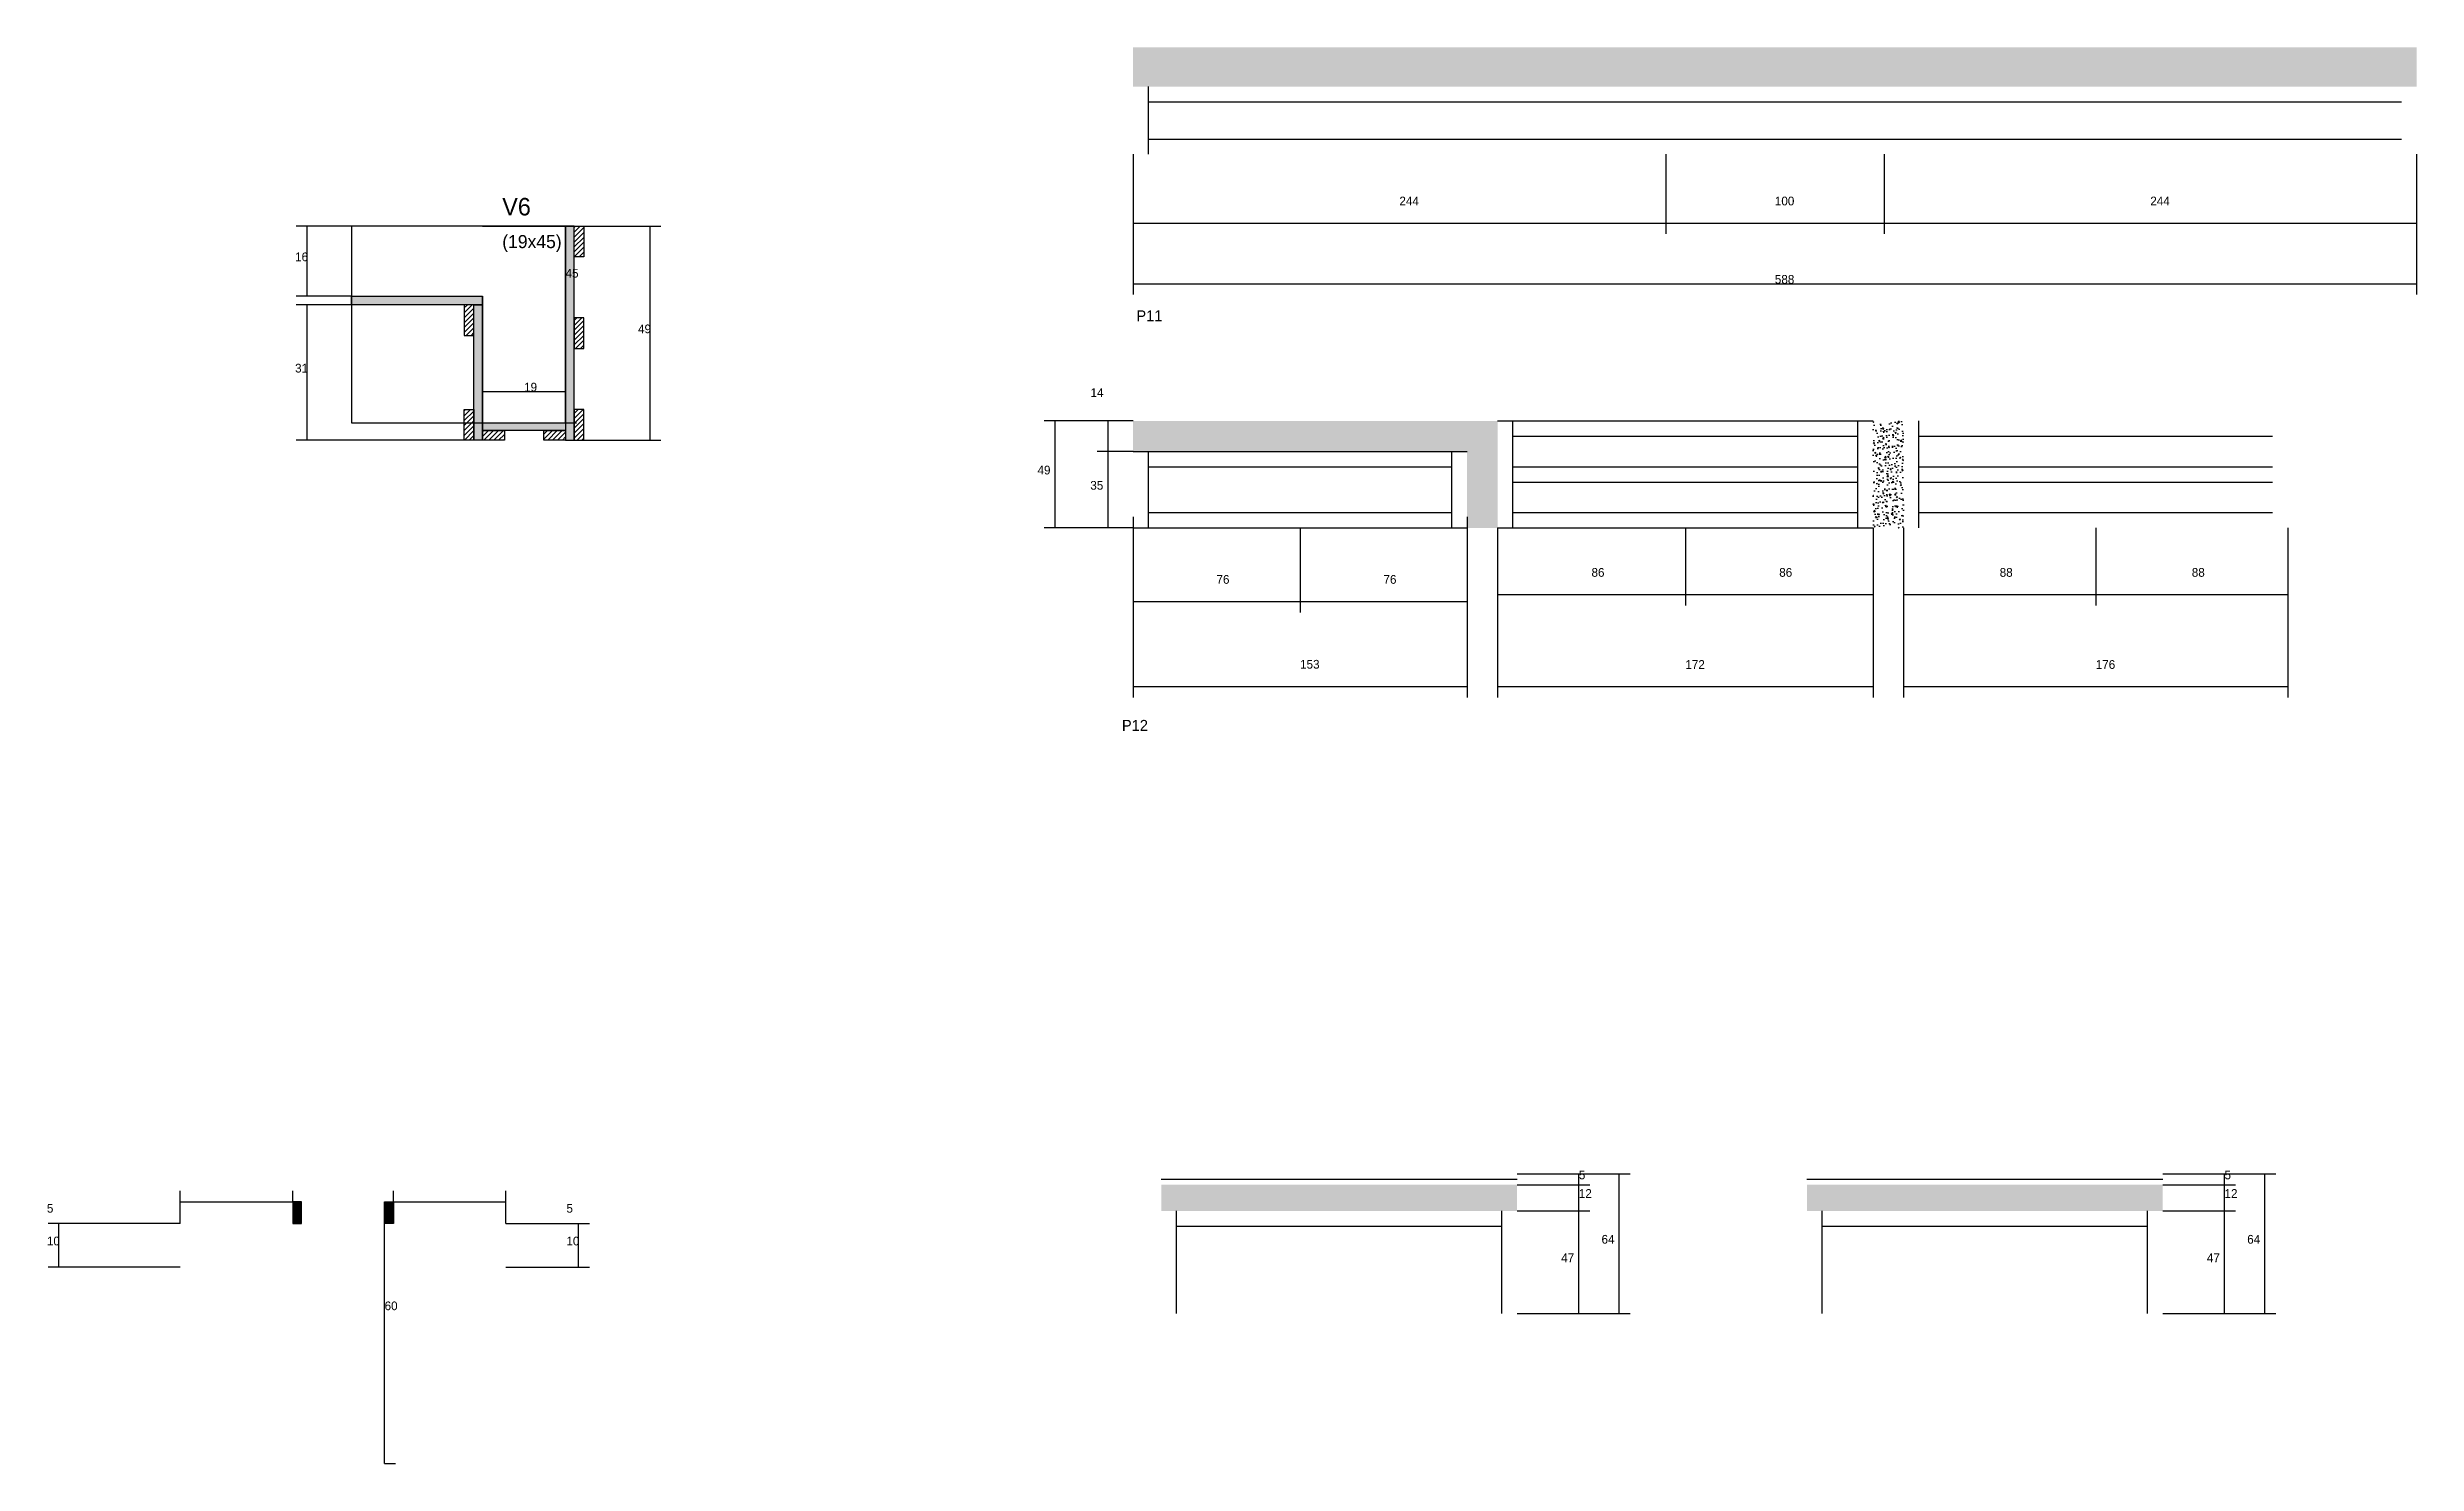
# Model space of a CAD drawing. Header units: metres. Extents: x -10314 to -9229, y 12666 to 13316.
import ezdxf

# ---------------------------------------------------------------- set-up
doc = ezdxf.new("R2010")
doc.units = ezdxf.units.M
for name, color, linetype in [('CONCRETO', 251, 'Continuous'), ('COTA', 241, 'Continuous'), ('Hachura', 253, 'Continuous'), ('Madeira', 126, 'Continuous'), ('NOMENCLATURA', 7, 'Continuous'), ('Painéis', 200, 'Continuous'), ('SARR_2.2x7', 40, 'Continuous'), ('SARR_EDITAR', 141, 'Continuous'), ('Texto Seção', 7, 'Continuous')]:
    doc.layers.add(name, color=color, linetype=linetype)

msp = doc.modelspace()

# ---------------------------------------------------------------- hatches: boundary and pattern name
at = {"layer": 'COTA'}
h = msp.add_hatch(dxfattribs=at)
h.set_pattern_fill('AR-CONC', scale=0.03)
h.paths.add_polyline_path([(-9817, 13315.5), (-9817, 13297.5), (-9229, 13297.5), (-9229, 13315.5)])
h = msp.add_hatch(dxfattribs=at)
h.set_pattern_fill('AR-CONC', scale=0.03)
h.paths.add_polyline_path([(-9650, 13144.3), (-9817, 13144.3), (-9817, 13130.3), (-9664, 13130.3), (-9664, 13095.3), (-9650, 13095.3)])
h = msp.add_hatch(dxfattribs=at)
h.set_pattern_fill('AR-CONC', scale=0.03)
h.paths.add_polyline_path([(-9478, 13095.3), (-9464, 13095.3), (-9464, 13144.3), (-9478, 13144.3)])
h = msp.add_hatch(dxfattribs=at)
h.set_pattern_fill('AR-CONC', scale=0.03)
h.paths.add_polyline_path([(-9641.1, 12782.3), (-9641.1, 12794.3), (-9804.1, 12794.3), (-9804.1, 12782.3)])
h = msp.add_hatch(dxfattribs=at)
h.set_pattern_fill('AR-CONC', scale=0.03)
h.paths.add_polyline_path([(-9345.3, 12782.3), (-9345.3, 12794.3), (-9508.3, 12794.3), (-9508.3, 12782.3)])
at = {"layer": 'Hachura'}
h = msp.add_hatch(color=8, dxfattribs=at)
h.dxf.hatch_style = 1
h.paths.add_polyline_path([(-10073, 13233.5), (-10077, 13233.5), (-10077, 13233.5), (-10077, 13135.5), (-10077, 13135.5), (-10073, 13135.5), (-10073, 13135.5), (-10073, 13233.5)])
h = msp.add_hatch(dxfattribs=at)
h.set_pattern_fill('ANSI31', scale=0.5)
h.paths.add_polyline_path([(-10073, 13233.5), (-10068.6, 13233.5), (-10068.6, 13233.5), (-10068.6, 13219.5), (-10068.6, 13219.5), (-10073, 13219.5), (-10073, 13219.5), (-10073, 13233.5)])
h = msp.add_hatch(color=8, dxfattribs=at)
h.dxf.hatch_style = 1
h.paths.add_polyline_path([(-10175, 13197.5), (-10175, 13201.5), (-10175, 13201.5), (-10115, 13201.5), (-10115, 13201.5), (-10115, 13197.5), (-10115, 13197.5), (-10175, 13197.5)])
h = msp.add_hatch(dxfattribs=at)
h.set_pattern_fill('ANSI31', scale=0.5)
h.paths.add_polyline_path([(-10119, 13197.5), (-10123.4, 13197.5), (-10123.4, 13197.5), (-10123.4, 13183.5), (-10123.4, 13183.5), (-10119, 13183.5), (-10119, 13183.5), (-10119, 13197.5)])
h = msp.add_hatch(color=8, dxfattribs=at)
h.dxf.hatch_style = 1
h.paths.add_polyline_path([(-10119, 13197.5), (-10115, 13197.5), (-10115, 13197.5), (-10115, 13135.5), (-10115, 13135.5), (-10119, 13135.5), (-10119, 13135.5), (-10119, 13197.5)])
h = msp.add_hatch(dxfattribs=at)
h.set_pattern_fill('ANSI31', scale=0.5)
h.paths.add_polyline_path([(-10073, 13177.5), (-10068.6, 13177.5), (-10068.6, 13177.5), (-10068.6, 13191.5), (-10068.6, 13191.5), (-10073, 13191.5), (-10073, 13191.5), (-10073, 13177.5)])
h = msp.add_hatch(dxfattribs=at)
h.set_pattern_fill('ANSI31', scale=0.5)
h.paths.add_polyline_path([(-10119, 13135.5), (-10123.4, 13135.5), (-10123.4, 13135.5), (-10123.4, 13149.5), (-10123.4, 13149.5), (-10119, 13149.5), (-10119, 13149.5), (-10119, 13135.5)])
h = msp.add_hatch(dxfattribs=at)
h.set_pattern_fill('ANSI31', scale=0.5)
h.paths.add_polyline_path([(-10073, 13135.5), (-10068.6, 13135.5), (-10068.6, 13135.5), (-10068.6, 13149.5), (-10068.6, 13149.5), (-10073, 13149.5), (-10073, 13149.5), (-10073, 13135.5)])
h = msp.add_hatch(color=8, dxfattribs=at)
h.dxf.hatch_style = 1
h.paths.add_polyline_path([(-10115, 13139.9), (-10115, 13143.5), (-10115, 13143.5), (-10077, 13143.5), (-10077, 13143.5), (-10077, 13139.9), (-10077, 13139.9), (-10115, 13139.9)])
h = msp.add_hatch(dxfattribs=at)
h.set_pattern_fill('ANSI31', scale=0.5)
h.paths.add_polyline_path([(-10115, 13135.5), (-10115, 13139.9), (-10115, 13139.9), (-10105, 13139.9), (-10105, 13139.9), (-10105, 13135.5), (-10105, 13135.5), (-10115, 13135.5)])
h = msp.add_hatch(dxfattribs=at)
h.set_pattern_fill('ANSI31', scale=0.5)
h.paths.add_polyline_path([(-10087, 13135.5), (-10087, 13139.9), (-10087, 13139.9), (-10077, 13139.9), (-10077, 13139.9), (-10077, 13135.5), (-10077, 13135.5), (-10087, 13135.5)])
h = msp.add_hatch(color=8, dxfattribs=at)
h.dxf.hatch_style = 1
h.paths.add_polyline_path([(-10197.9, 12786.5), (-10201.9, 12786.5), (-10201.9, 12786.5), (-10201.9, 12776.5), (-10201.9, 12776.5), (-10197.9, 12776.5), (-10197.9, 12776.5), (-10197.9, 12786.5)])
h = msp.add_hatch(color=8, dxfattribs=at)
h.dxf.hatch_style = 1
h.paths.add_polyline_path([(-10159.9, 12786.5), (-10155.9, 12786.5), (-10155.9, 12786.5), (-10155.9, 12776.5), (-10155.9, 12776.5), (-10159.9, 12776.5), (-10159.9, 12776.5), (-10159.9, 12786.5)])

# ---------------------------------------------------------------- linework, layer by layer
at = {"layer": 'CONCRETO'}
for points in [[(-10077, 13213.5), (-10077, 13233.5), (-10175, 13233.5), (-10175, 13201.5), (-10115, 13201.5), (-10115, 13143.5), (-10077, 13143.5), (-10077, 13213.5)], [(-10175, 13143.5), (-10077, 13143.5), (-10077, 13233.5), (-10175, 13233.5)]]:
    msp.add_lwpolyline(points, close=True, dxfattribs=at)
at = {"layer": 'COTA'}
for p, q in [((-9817, 13266.5), (-9817, 13230)), ((-9573, 13266.5), (-9573, 13230)), ((-9573, 13266.5), (-9573, 13230)), ((-9473, 13266.5), (-9473, 13230)), ((-9473, 13266.5), (-9473, 13230)), ((-9229, 13266.5), (-9229, 13230)), ((-9817, 13251.5), (-9817, 13202.2)), ((-9229, 13251.5), (-9229, 13202.2)), ((-10175, 13233.5), (-10200.4, 13233.5)), ((-10195.4, 13201.5), (-10195.4, 13233.5)), ((-10115, 13233.5), (-10072, 13233.5)), ((-10077, 13143.5), (-10077, 13233.5)), ((-10068.6, 13233.5), (-10033.3, 13233.5)), ((-10038.3, 13135.5), (-10038.3, 13233.5)), ((-9817, 13235), (-9573, 13235)), ((-9573, 13235), (-9473, 13235)), ((-9473, 13235), (-9229, 13235)), ((-10175, 13201.5), (-10200.4, 13201.5)), ((-9817, 13207.2), (-9229, 13207.2)), ((-10175, 13197.5), (-10200.4, 13197.5)), ((-10195.4, 13135.5), (-10195.4, 13197.5)), ((-10115, 13143.5), (-10115, 13162.8)), ((-10115, 13157.8), (-10077, 13157.8)), ((-10077, 13143.5), (-10077, 13162.8)), ((-9817, 13144.3), (-9857.7, 13144.3)), ((-9852.7, 13095.3), (-9852.7, 13144.3)), ((-9817, 13144.3), (-9833.4, 13144.3)), ((-9828.4, 13130.3), (-9828.4, 13144.3)), ((-10123.4, 13135.5), (-10200.4, 13135.5)), ((-10115, 13143.5), (-10072, 13143.5)), ((-10068.6, 13135.5), (-10033.3, 13135.5)), ((-9817, 13130.3), (-9833.4, 13130.3)), ((-9817, 13130.3), (-9833.4, 13130.3)), ((-9828.4, 13095.3), (-9828.4, 13130.3)), ((-9817, 13095.3), (-9857.7, 13095.3)), ((-9817, 13095.3), (-9833.4, 13095.3)), ((-9817, 13100.3), (-9817, 13017.6)), ((-9817, 13095.3), (-9817, 13056.6)), ((-9740.5, 13095.3), (-9740.5, 13056.6)), ((-9740.5, 13095.3), (-9740.5, 13056.6)), ((-9664, 13100.3), (-9664, 13017.6)), ((-9664, 13095.3), (-9664, 13056.6)), ((-9650, 13095.3), (-9650, 13059.8)), ((-9564, 13095.3), (-9564, 13059.8)), ((-9564, 13095.3), (-9564, 13059.8)), ((-9478, 13095.3), (-9478, 13059.8)), ((-9464, 13095.3), (-9464, 13059.8)), ((-9376, 13095.3), (-9376, 13059.8)), ((-9376, 13095.3), (-9376, 13059.8)), ((-9288, 13095.3), (-9288, 13059.8)), ((-9650, 13080.3), (-9650, 13017.6)), ((-9478, 13080.3), (-9478, 13017.6)), ((-9464, 13080.3), (-9464, 13017.6)), ((-9288, 13080.3), (-9288, 13017.6)), ((-9817, 13061.6), (-9740.5, 13061.6)), ((-9740.5, 13061.6), (-9664, 13061.6)), ((-9650, 13064.8), (-9564, 13064.8)), ((-9564, 13064.8), (-9478, 13064.8)), ((-9464, 13064.8), (-9376, 13064.8)), ((-9376, 13064.8), (-9288, 13064.8)), ((-9817, 13022.6), (-9664, 13022.6)), ((-9650, 13022.6), (-9478, 13022.6)), ((-9464, 13022.6), (-9288, 13022.6)), ((-9641.1, 12799.3), (-9589.3, 12799.3)), ((-9641.1, 12799.3), (-9607.8, 12799.3)), ((-9612.8, 12794.3), (-9612.8, 12799.3)), ((-9594.3, 12735.3), (-9594.3, 12799.3)), ((-9345.3, 12799.3), (-9293.5, 12799.3)), ((-9345.3, 12799.3), (-9312, 12799.3)), ((-9317, 12794.3), (-9317, 12799.3)), ((-9298.5, 12735.3), (-9298.5, 12799.3)), ((-10253.5, 12776.5), (-10253.5, 12791.5)), ((-10253.5, 12786.5), (-10201.9, 12786.5)), ((-10201.9, 12786.5), (-10201.9, 12791.5)), ((-10159.9, 12666.5), (-10159.9, 12786.5)), ((-10159.9, 12786.5), (-10154.9, 12786.5)), ((-10155.9, 12786.5), (-10155.9, 12791.5)), ((-10155.9, 12786.5), (-10104.3, 12786.5)), ((-10104.3, 12776.5), (-10104.3, 12791.5)), ((-9641.1, 12794.3), (-9607.8, 12794.3)), ((-9641.1, 12794.3), (-9607.8, 12794.3)), ((-9612.8, 12782.3), (-9612.8, 12794.3)), ((-9345.3, 12794.3), (-9312, 12794.3)), ((-9345.3, 12794.3), (-9312, 12794.3)), ((-9317, 12782.3), (-9317, 12794.3)), ((-10253.5, 12776.5), (-10314.1, 12776.5)), ((-10309.1, 12756.5), (-10309.1, 12776.5)), ((-10104.3, 12776.5), (-10066.1, 12776.5)), ((-10071.1, 12756.5), (-10071.1, 12776.5)), ((-9641.1, 12782.3), (-9607.8, 12782.3)), ((-9641.1, 12782.3), (-9607.8, 12782.3)), ((-9612.8, 12735.3), (-9612.8, 12782.3)), ((-9345.3, 12782.3), (-9312, 12782.3)), ((-9345.3, 12782.3), (-9312, 12782.3)), ((-9317, 12735.3), (-9317, 12782.3)), ((-10253.5, 12756.5), (-10314.1, 12756.5)), ((-10104.3, 12756.5), (-10066.1, 12756.5)), ((-9641.1, 12735.3), (-9607.8, 12735.3)), ((-9641.1, 12735.3), (-9589.3, 12735.3)), ((-9345.3, 12735.3), (-9312, 12735.3)), ((-9345.3, 12735.3), (-9293.5, 12735.3)), ((-10159.9, 12666.5), (-10154.9, 12666.5))]:
    msp.add_line(p, q, dxfattribs=at)
at = {"layer": 'Madeira'}
for points in [[(-10073, 13233.5), (-10068.6, 13233.5), (-10068.6, 13219.5), (-10073, 13219.5)], [(-10119, 13197.5), (-10123.4, 13197.5), (-10123.4, 13183.5), (-10119, 13183.5)], [(-10073, 13177.5), (-10068.6, 13177.5), (-10068.6, 13191.5), (-10073, 13191.5)], [(-10119, 13135.5), (-10123.4, 13135.5), (-10123.4, 13149.5), (-10119, 13149.5)], [(-10073, 13135.5), (-10068.6, 13135.5), (-10068.6, 13149.5), (-10073, 13149.5)], [(-10115, 13135.5), (-10115, 13139.9), (-10105, 13139.9), (-10105, 13135.5)], [(-10087, 13135.5), (-10087, 13139.9), (-10077, 13139.9), (-10077, 13135.5)]]:
    msp.add_lwpolyline(points, close=True, dxfattribs=at)
at = {"layer": 'Painéis'}
for p, q in [((-10175, 13201.5), (-10115, 13201.5)), ((-10175, 13197.5), (-10175, 13201.5)), ((-10115, 13197.5), (-10115, 13201.5)), ((-10115, 13135.5), (-10115, 13197.5)), ((-9650, 13144.3), (-9478, 13144.3)), ((-10115, 13143.5), (-10077, 13143.5)), ((-10115, 13139.9), (-10115, 13143.5)), ((-9817, 13130.3), (-9664, 13130.3)), ((-9817, 13095.3), (-9664, 13095.3)), ((-9650, 13095.3), (-9478, 13095.3))]:
    msp.add_line(p, q, dxfattribs=at)
for points in [[(-10073, 13233.5), (-10077, 13233.5), (-10077, 13135.5), (-10073, 13135.5)], [(-10175, 13197.5), (-10175, 13201.5), (-10115, 13201.5), (-10115, 13197.5)], [(-10119, 13197.5), (-10115, 13197.5), (-10115, 13135.5), (-10119, 13135.5)], [(-10115, 13139.9), (-10115, 13143.5), (-10077, 13143.5), (-10077, 13139.9)], [(-10197.9, 12786.5), (-10201.9, 12786.5), (-10201.9, 12776.5), (-10197.9, 12776.5)], [(-10159.9, 12786.5), (-10155.9, 12786.5), (-10155.9, 12776.5), (-10159.9, 12776.5)]]:
    msp.add_lwpolyline(points, close=True, dxfattribs=at)
at = {"layer": 'SARR_2.2x7'}
for p, q in [((-9810, 13266.5), (-9810, 13297.5)), ((-9810, 13290.5), (-9573, 13290.5)), ((-9573, 13290.5), (-9473, 13290.5)), ((-9473, 13290.5), (-9236, 13290.5)), ((-9810, 13273.5), (-9573, 13273.5)), ((-9573, 13273.5), (-9473, 13273.5)), ((-9473, 13273.5), (-9236, 13273.5)), ((-9643, 13095.3), (-9643, 13144.3)), ((-9485, 13095.3), (-9485, 13144.3)), ((-9457, 13095.3), (-9457, 13144.3)), ((-9643, 13137.3), (-9564, 13137.3)), ((-9564, 13137.3), (-9485, 13137.3)), ((-9457, 13137.3), (-9376, 13137.3)), ((-9457, 13137.3), (-9295, 13137.3)), ((-9810, 13095.3), (-9810, 13130.3)), ((-9810, 13123.3), (-9740.5, 13123.3)), ((-9740.5, 13123.3), (-9671, 13123.3)), ((-9671, 13095.3), (-9671, 13130.3)), ((-9643, 13123.3), (-9564, 13123.3)), ((-9564, 13123.3), (-9485, 13123.3)), ((-9457, 13123.3), (-9376, 13123.3)), ((-9457, 13123.3), (-9295, 13123.3)), ((-9643, 13116.3), (-9564, 13116.3)), ((-9564, 13116.3), (-9485, 13116.3)), ((-9457, 13116.3), (-9376, 13116.3)), ((-9457, 13116.3), (-9295, 13116.3)), ((-9810, 13102.3), (-9740.5, 13102.3)), ((-9740.5, 13102.3), (-9671, 13102.3)), ((-9643, 13102.3), (-9564, 13102.3)), ((-9564, 13102.3), (-9485, 13102.3)), ((-9457, 13102.3), (-9376, 13102.3)), ((-9457, 13102.3), (-9295, 13102.3)), ((-9797.1, 12735.3), (-9797.1, 12782.3)), ((-9797.1, 12775.3), (-9701.6, 12775.3)), ((-9701.6, 12775.3), (-9648.1, 12775.3)), ((-9648.1, 12735.3), (-9648.1, 12782.3)), ((-9501.3, 12735.3), (-9501.3, 12782.3)), ((-9501.3, 12775.3), (-9447.8, 12775.3)), ((-9447.8, 12775.3), (-9352.3, 12775.3)), ((-9352.3, 12735.3), (-9352.3, 12782.3))]:
    msp.add_line(p, q, dxfattribs=at)
at = {"layer": 'SARR_EDITAR'}
for p, q in [((-9804.1, 12796.8), (-9701.6, 12796.8)), ((-9701.6, 12796.8), (-9641.1, 12796.8)), ((-9508.3, 12796.8), (-9447.8, 12796.8)), ((-9447.8, 12796.8), (-9345.3, 12796.8))]:
    msp.add_line(p, q, dxfattribs=at)

# ---------------------------------------------------------------- texts
at = {"layer": 'COTA'}
for s, p in [('244', (-9695, 13243.1)), ('100', (-9523, 13243.1)), ('244', (-9351, 13243.1)), ('16', (-10200.9, 13217.5)), ('45', (-10077, 13210)), ('588', (-9523, 13207.2)), ('49', (-10043.8, 13184.5)), ('31', (-10200.9, 13166.5)), ('19', (-10096, 13157.8)), ('14', (-9836.5, 13155.3)), ('49', (-9860.8, 13119.8)), ('35', (-9836.6, 13112.8)), ('76', (-9778.8, 13069.7)), ('76', (-9702.3, 13069.7)), ('86', (-9607, 13072.9)), ('86', (-9521, 13072.9)), ('88', (-9420, 13072.9)), ('88', (-9332, 13072.9)), ('153', (-9740.5, 13030.8)), ('172', (-9564, 13030.7)), ('176', (-9376, 13030.7)), ('5', (-9612.8, 12796.8)), ('5', (-9317, 12796.8)), ('12', (-9612.8, 12788.3)), ('12', (-9317, 12788.3)), ('5', (-10314.6, 12781.5)), ('5', (-10076.6, 12781.5)), ('10', (-10314.6, 12766.5)), ('10', (-10076.6, 12766.5)), ('64', (-9602.4, 12767.3)), ('64', (-9306.6, 12767.3)), ('47', (-9620.9, 12758.8)), ('47', (-9325.1, 12758.8)), ('60', (-10159.9, 12736.8))]:
    msp.add_text(s, height=4, dxfattribs=at).set_placement(p)
at = {"layer": 'NOMENCLATURA'}
for s, p in [('P11', (-9815.5, 13190)), ('P12', (-9822.1, 13002.3))]:
    msp.add_text(s, height=5, dxfattribs=at).set_placement(p)
at = {"layer": 'Texto Seção'}
for s, height, p in [('V6', 8, (-10106, 13238.5)), ('(19x45)', 6, (-10106, 13223.5))]:
    msp.add_text(s, height=height, dxfattribs=at).set_placement(p)

doc.saveas('drawing.dxf')
